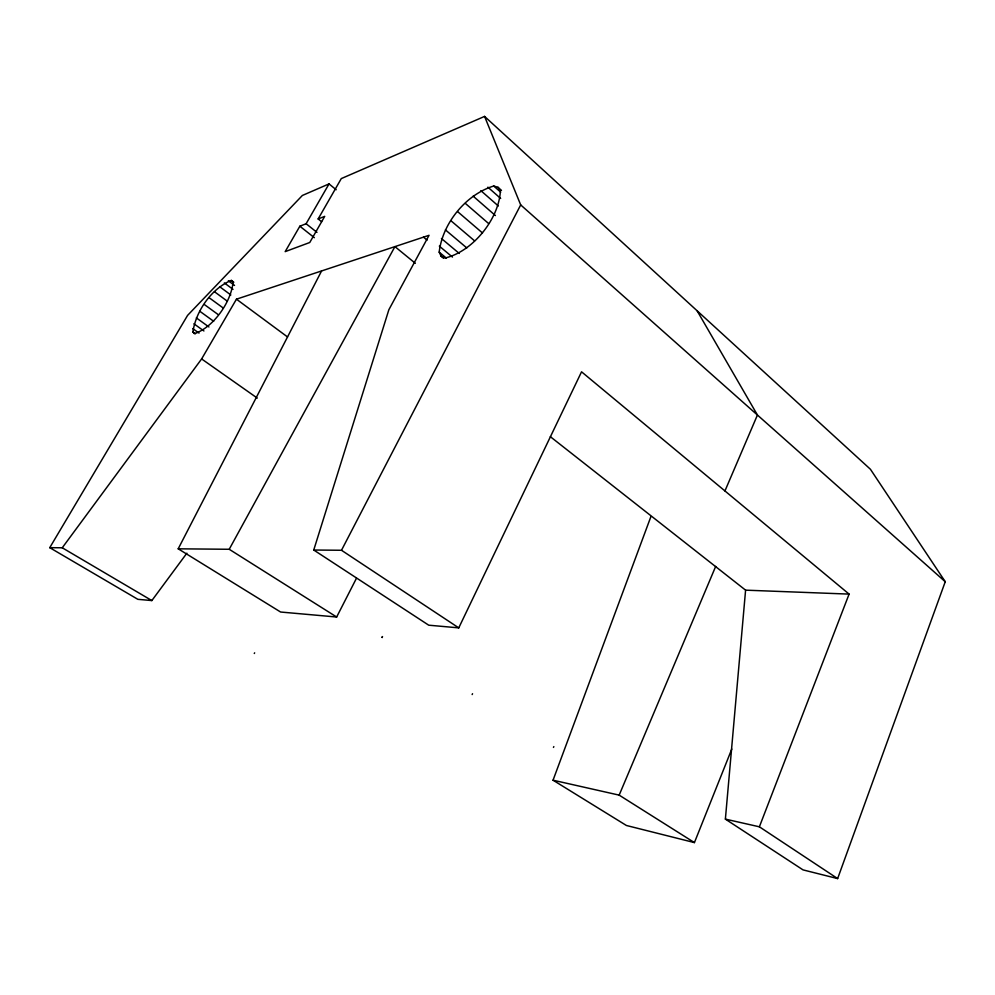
<?xml version="1.0" encoding="UTF-8"?>
<svg xmlns="http://www.w3.org/2000/svg" width="995" height="995" viewBox="0 0 995 995"><rect width="100%" height="100%" fill="white"/><g stroke="black" fill="none" stroke-linecap="round" stroke-linejoin="round"><path stroke-width="1.49" d="M443.509 258.215L441.121 256.225L439.193 252.158C442.514 223.303 465.871 194.498 493.731 186.015L498.01 187.296L501.48 190.381M321.646 221.748L318.151 218.95L341.285 178.59L484.577 116.415L870.426 469.267L945.25 581.727L837.641 878.585L803.04 869.891L725.38 819.121L745.591 590.159L550.334 436.681M231.325 280.403L233.079 281.846C231.387 301.721 213.564 327.343 194.46 333.673L192.906 331.957C195.878 311.037 211.599 288.413 231.325 280.403L233.8 282.257M837.641 878.585L759.384 826.808L849.096 594.102L581.553 371.807L458.757 627.87L428.733 625.196L313.748 550.024L388.858 309.743L429.044 235.305L236.449 299.184L201.624 358.946L62.25 547.785L49.75 547.673L187.582 315.39L302.368 195.468L329.034 183.901L336.173 189.759M731.785 749.048L694.423 842.591L626.415 825.489L553.046 780.204L650.929 516.529M553.046 780.204L619.164 795.129L715.679 566.416M724.945 490.945L757.431 415.027L697.109 310.776M553.456 747.419L553.829 746.598M472.14 694.572L472.538 693.714M321.584 270.951L178.204 548.817L280.602 612.024L336.658 617.012L356.471 578.257M313.748 550.024L341.496 550.272L520.696 204.92L484.577 116.415M254.285 653.491L254.645 652.819M178.204 548.817L229.223 549.277L394.928 246.623L415.35 263.314M318.151 218.95L324.706 216.363L309.756 242.506L285.179 251.635L299.856 226.213L306.112 223.738L329.034 183.901M49.75 547.673L137.857 599.326L151.849 600.57L186.861 553.195M745.591 590.159L849.096 594.102M725.38 819.121L759.384 826.808M441.121 256.225L445.014 258.016C472.575 251.723 498.955 219.074 500.373 190.99L498.01 187.296M62.25 547.785L151.849 600.57M229.223 549.277L336.658 617.012M619.164 795.129L694.423 842.591M341.496 550.272L458.757 627.87M201.624 358.946L257.282 398.087M192.906 331.957L195.418 333.748M192.719 328.586L199.025 333.089M193.888 323.785L203.925 330.974M196.338 317.902L208.925 326.957M199.871 311.311L213.676 321.298M204.261 304.47L218.029 314.47M209.236 297.791L222.967 307.841M214.46 291.722L226.935 300.9M219.609 286.659L230.84 294.968M236.449 299.184L287.53 336.944M224.335 282.916L233.017 289.371M228.328 280.789L234.546 285.416M299.856 226.213L314.358 237.706M306.112 223.738L316.97 232.382M439.193 252.158L446.357 258.115M439.317 246.113L452.451 257.071M423.484 237.158L427.066 240.131M441.444 238.514L459.255 253.451M445.412 229.882L466.792 247.929M450.959 220.753L474.615 240.889M457.725 211.724L482.488 232.967M465.287 203.353L488.707 223.614M473.16 196.164L495.41 215.554M480.859 190.642L498.346 205.99M487.873 187.172L500.659 198.453M493.731 186.015L500.696 192.172M520.696 204.92L945.25 581.727M382.441 636.601L382.142 637.484L382.441 636.601"/></g></svg>
